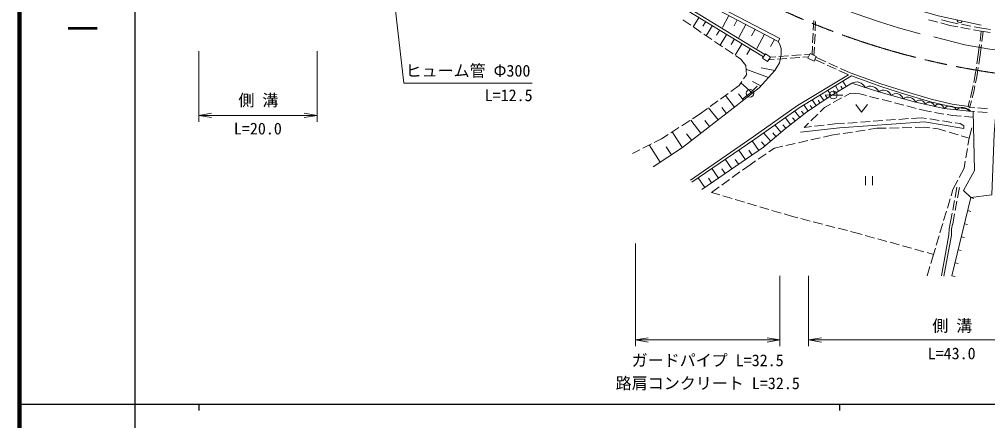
# Model space of a CAD drawing. Units: millimetres at full size, sheet at 1:1000; details may follow other scales. Extents: x 40000 to 680000, y 20000 to 380000.
# Drawn here: x 40000 to 191090, y 202409 to 264971 of the extents above; entities that cross this region are included whole.
import ezdxf
from ezdxf.enums import TextEntityAlignment as Align

# ---------------------------------------------------------------- set-up
doc = ezdxf.new("R2010")
doc.units = ezdxf.units.MM
doc.header["$LTSCALE"] = 1000
doc.linetypes.add('CHAIN', pattern=[18.5, 12, -1.5, 3.5, -1.5])
for name, color, linetype, lineweight in [('M-BGD', 7, 'Continuous', 13), ('M-BMK', 2, 'CHAIN', 13), ('M-STR-HTXT', 7, 'Continuous', 13), ('M-TTL', 2, 'Continuous', 140), ('M-TTL-BAND', 7, 'Continuous', 25)]:
    doc.layers.add(name, color=color, linetype=linetype, lineweight=lineweight)
doc.styles.add('@ＭＳ ゴシック', font='')
doc.styles.add('ＭＳ ゴシック', font='')
doc.styles.get('@ＭＳ ゴシック').set_extended_font_data('@MS Gothic')
doc.styles.get('ＭＳ ゴシック').set_extended_font_data('MS Gothic')

# ---------------------------------------------------------------- blocks, each defined once
blk = doc.blocks.new('open_arrow')
at = {"color": 0, "linetype": 'Continuous', "lineweight": -2}
blk.add_lwpolyline([(7.5, 1.25), (0, 0), (7.5, -1.25)], dxfattribs=at)

msp = doc.modelspace()

# ---------------------------------------------------------------- linework, layer by layer
at = {"layer": 'M-BGD'}
for p, q in [((141407, 268138), (156139, 259151)), ((141615, 268480), (156348, 259492)), ((144755, 264066), (143513, 264907)), ((146071, 265293), (145157, 263794)), ((147121, 264653), (146663, 263903)), ((150695, 265601), (149693, 263699)), ((152026, 264900), (151525, 263949)), ((163885, 263306), (163958, 264804)), ((164178, 263161), (164251, 264660)), ((181852, 264919), (183302, 264537)), ((183786, 264410), (185189, 264040)), ((183907, 264895), (185300, 264528)), ((185300, 264528), (186512, 264299)), ((146411, 262944), (145169, 263786)), ((148170, 264012), (147194, 262413)), ((149289, 263329), (148802, 262530)), ((153358, 264198), (152269, 262131)), ((154805, 263436), (154261, 262403)), ((185189, 264040), (186417, 263808)), ((186908, 263715), (188382, 263436)), ((187003, 264206), (188477, 263926)), ((188873, 263343), (190101, 263110)), ((188968, 263833), (190181, 263604)), ((189901, 261553), (190101, 263110)), ((190101, 263110), (191473, 262923)), ((190181, 263604), (191540, 263418)), ((190198, 261513), (190398, 263072)), ((148066, 261822), (146825, 262664)), ((149722, 260701), (148480, 261542)), ((150409, 262647), (149368, 260941)), ((151603, 261918), (151083, 261065)), ((156252, 262674), (155069, 260429)), ((157824, 261846), (157232, 260723)), ((158418, 261533), (158651, 261976)), ((163787, 261309), (163860, 262807)), ((164080, 261164), (164153, 262662)), ((151378, 259579), (150136, 260420)), ((152797, 261189), (151687, 259369)), ((154071, 260412), (153516, 259502)), ((163698, 259494), (163763, 260809)), ((163992, 259351), (164056, 260664)), ((189638, 259500), (189838, 261057)), ((189935, 259458), (190135, 261017)), ((152509, 258812), (151792, 259298)), ((153335, 257769), (152509, 258812)), ((156905, 258651), (157780, 258717)), ((157185, 259073), (158022, 259136)), ((158279, 258755), (159775, 258868)), ((158520, 259174), (160016, 259287)), ((160273, 258905), (161769, 259019)), ((160514, 259325), (162010, 259438)), ((162268, 259056), (163143, 259123)), ((162509, 259476), (163346, 259539)), ((164121, 258703), (165610, 258031)), ((164295, 259063), (165839, 258366)), ((189407, 258029), (189638, 259500)), ((189703, 257981), (189935, 259458)), ((153444, 256335), (153335, 257769)), ((156902, 255895), (153378, 257194)), ((157897, 256984), (155753, 257393)), ((166065, 257825), (167432, 257208)), ((166295, 258161), (167662, 257543)), ((167888, 257002), (169377, 256330)), ((168117, 257338), (169661, 256641)), ((189098, 256063), (189329, 257535)), ((189393, 256010), (189625, 257487)), ((153016, 255712), (153444, 256335)), ((169028, 254492), (168520, 255344)), ((188914, 255145), (189098, 256063)), ((189208, 255085), (189393, 256010)), ((151004, 253725), (152306, 254676)), ((152306, 254676), (152734, 255300)), ((154375, 253455), (152590, 255090)), ((154021, 253457), (155121, 254558)), ((155715, 254596), (154421, 255271)), ((166654, 253076), (166155, 253913)), ((167245, 253429), (166993, 253851)), ((167836, 253781), (167332, 254625)), ((168432, 254137), (168178, 254562)), ((188631, 253736), (188815, 254654)), ((188923, 253670), (189109, 254595)), ((149389, 252545), (150600, 253430)), ((151603, 251287), (150178, 253121)), ((152989, 252370), (152215, 253360)), ((154021, 253457), (152920, 252637)), ((164334, 251537), (163720, 252439)), ((164922, 251937), (164636, 252357)), ((165510, 252337), (164938, 253176)), ((167005, 253174), (165731, 253194)), ((166073, 252720), (165799, 253123)), ((166996, 251994), (168305, 252727)), ((167005, 253174), (168500, 253153)), ((168741, 252971), (169668, 253490)), ((169668, 253490), (171148, 253365)), ((171148, 253365), (172197, 253094)), ((172681, 252970), (174134, 252595)), ((174618, 252470), (176070, 252095)), ((188043, 251400), (188276, 252326)), ((188398, 252811), (188631, 253736)), ((188690, 252741), (188923, 253670)), ((146067, 250120), (147370, 251071)), ((149035, 249290), (147549, 251202)), ((147774, 251366), (148985, 252251)), ((150319, 250288), (149606, 251206)), ((163071, 250678), (162411, 251647)), ((163703, 251107), (163396, 251558)), ((164939, 250553), (165633, 251231)), ((165633, 251231), (166560, 251750)), ((170526, 251695), (171426, 250495)), ((171426, 250495), (172326, 251695)), ((176555, 251971), (178007, 251596)), ((178491, 251471), (179944, 251096)), ((180428, 250972), (181477, 250701)), ((188103, 250988), (188400, 250641)), ((188158, 251384), (188229, 251256)), ((188229, 251256), (189081, 251192)), ((188334, 251327), (188567, 252256)), ((189579, 251154), (191075, 251042)), ((145035, 249458), (146067, 250120)), ((160335, 248579), (159494, 249663)), ((161049, 249132), (160653, 249642)), ((161763, 249686), (160972, 250706)), ((162411, 250189), (162052, 250653)), ((163507, 249157), (164581, 250204)), ((176731, 249350), (175235, 249241)), ((178726, 249495), (177230, 249386)), ((180755, 249642), (179225, 249531)), ((181563, 249518), (180755, 249642)), ((181477, 250701), (182310, 250553)), ((183540, 249217), (182058, 249443)), ((182802, 250466), (184279, 250204)), ((184772, 250117), (185605, 249969)), ((185605, 249969), (186968, 249857)), ((187467, 249816), (188830, 249704)), ((188184, 250658), (189041, 250593)), ((189539, 250556), (191035, 250443)), ((141667, 247300), (142930, 248109)), ((143351, 248379), (144614, 249188)), ((146358, 247210), (144752, 249277)), ((147697, 248250), (146954, 249206)), ((158842, 247371), (157867, 248514)), ((159576, 247990), (159155, 248532)), ((162455, 248131), (163150, 248808)), ((163596, 248257), (162455, 248131)), ((165584, 248478), (164093, 248313)), ((167222, 248660), (166081, 248533)), ((168752, 248771), (167222, 248660)), ((170747, 248916), (169251, 248807)), ((172742, 249061), (171246, 248952)), ((173787, 247984), (172491, 247784)), ((174737, 249205), (173241, 249097)), ((175261, 248021), (173787, 247984)), ((177261, 248071), (175761, 248033)), ((179260, 248121), (177761, 248084)), ((181234, 248171), (179760, 248134)), ((182056, 248065), (181234, 248171)), ((183373, 247896), (182552, 248001)), ((184584, 247537), (183373, 247896)), ((185518, 248916), (184035, 249142)), ((186820, 248717), (186012, 248841)), ((187381, 248395), (186820, 248717)), ((187368, 247972), (187381, 248395)), ((188192, 246468), (188636, 248057)), ((139067, 245787), (140214, 246369)), ((140214, 246369), (141246, 247030)), ((143464, 244963), (141867, 247428)), ((144912, 246086), (144109, 247120)), ((157241, 246006), (156142, 247296)), ((158041, 246688), (157554, 247260)), ((164977, 246502), (163514, 246172)), ((166746, 246901), (165465, 246612)), ((168043, 247101), (166746, 246901)), ((170020, 247405), (168537, 247177)), ((171996, 247708), (170514, 247480)), ((186502, 246968), (185064, 247395)), ((188192, 246468), (186981, 246826)), ((188009, 245353), (188192, 246468)), ((137284, 244882), (138621, 245561)), ((140013, 242727), (138287, 245391)), ((141739, 243845), (140940, 245078)), ((155380, 244539), (154349, 246037)), ((156338, 245236), (155789, 245881)), ((157843, 244891), (156963, 244299)), ((159124, 245181), (157843, 244891)), ((161075, 245621), (159612, 245291)), ((163026, 246061), (161563, 245731)), ((187685, 243379), (187928, 244859)), ((135692, 244073), (136838, 244655)), ((153282, 243095), (152250, 244595)), ((154331, 243817), (153815, 244566)), ((156549, 244020), (155305, 243181)), ((151182, 241649), (150148, 243151)), ((152232, 242372), (151716, 243122)), ((154010, 242309), (152840, 241467)), ((154890, 242902), (154010, 242309)), ((186661, 240321), (187421, 241771)), ((187421, 241771), (187604, 242886)), ((146975, 238754), (145939, 240259)), ((149080, 240202), (148045, 241706)), ((150131, 240926), (149614, 241677)), ((152434, 241176), (151216, 240300)), ((172050, 240525), (172050, 239125)), ((173100, 239125), (173100, 240525)), ((148027, 239478), (147510, 240230)), ((149187, 238840), (148017, 237998)), ((150811, 240008), (149593, 239132)), ((185669, 238429), (186429, 239878)), ((186003, 237204), (186304, 238816)), ((186396, 237131), (186697, 238742)), ((148017, 237998), (149293, 237618)), ((149773, 237476), (151211, 237049)), ((185376, 237449), (185669, 238429)), ((151690, 236906), (153128, 236479)), ((153607, 236336), (155045, 235909)), ((155524, 235767), (156962, 235339)), ((184802, 235533), (185232, 236970)), ((185525, 224979), (188445, 237182)), ((185635, 235238), (185911, 236713)), ((186028, 235165), (186304, 236639)), ((188445, 237182), (188931, 237066)), ((157441, 235197), (158879, 234769)), ((159358, 234627), (160635, 234247)), ((160635, 234247), (161463, 234033)), ((184229, 233617), (184659, 235054)), ((185242, 233135), (185543, 234747)), ((185635, 233061), (185937, 234673)), ((187958, 235149), (188444, 235032)), ((161947, 233908), (163399, 233532)), ((163883, 233407), (165335, 233031)), ((165820, 232905), (167272, 232529)), ((183656, 231701), (184086, 233138)), ((187471, 233115), (187958, 232998)), ((167756, 232404), (169208, 232028)), ((169692, 231903), (170520, 231689)), ((170520, 231689), (171524, 231410)), ((172006, 231277), (173451, 230876)), ((183083, 229785), (183513, 231222)), ((173933, 230742), (175379, 230341)), ((175860, 230208), (177306, 229807)), ((177788, 229673), (179233, 229273)), ((186985, 231081), (187471, 230965)), ((179715, 229139), (181160, 228738)), ((181642, 228605), (182646, 228326)), ((182227, 226907), (182646, 228326)), ((182646, 228326), (182940, 229306)), ((186498, 229047), (186985, 228931)), ((186012, 227013), (186498, 226897)), ((181665, 225008), (182085, 226427)), ((185525, 224979), (186011, 224863))]:
    msp.add_line(p, q, dxfattribs=at)
for points in [[(98794, 295270), (124941, 280347), (142841, 269738), (158418, 261533)], [(99042, 295705), (125192, 280779), (143085, 270174), (158651, 261976)], [(151055, 275088), (154771, 273032), (158603, 270952), (161548, 269457), (165240, 267868), (170287, 265951), (174213, 264573), (177181, 263638), (180546, 262703)], [(160839, 273436), (169415, 269837), (176309, 267571), (183366, 265514), (190096, 264089)], [(138899, 242005), (143479, 244973), (151868, 251492), (155420, 254273), (157897, 256984), (158598, 258199), (158879, 259484), (158879, 260442), (158668, 261050), (158418, 261533)], [(182719, 262259), (187533, 261021), (191412, 260343), (195782, 259806), (200175, 259455), (204942, 259268), (208354, 259198), (214242, 259198)], [(144713, 239902), (154529, 246647), (161446, 251531), (169377, 256330)], [(144940, 239572), (154758, 246318), (161665, 251196), (169849, 256148)], [(169661, 256641), (174418, 254927), (177762, 253871), (182266, 252525), (185560, 251742), (188158, 251384)], [(169849, 256148), (174290, 254548), (177645, 253488), (182163, 252138), (185486, 251349), (188103, 250988)], [(146512, 238435), (156109, 245041), (159489, 247923), (162823, 250509), (166188, 252799), (169887, 255004)], [(188184, 250658), (184282, 251055), (179842, 252060), (174093, 253672), (169887, 255004)], [(188855, 250607), (189037, 241430), (187333, 238315), (188445, 237182), (191760, 237632), (192134, 247135), (192390, 250341)], [(161881, 247365), (167957, 248050), (181230, 249016), (187368, 247972)], [(183876, 225008), (185045, 231359), (185076, 232294), (185242, 233135)], [(184270, 224936), (185444, 231316), (185475, 232248), (185634, 233057)]]:
    msp.add_lwpolyline(points, dxfattribs=at)
for points in [[(157197, 259092), (156436, 259597), (155982, 258914), (156744, 258408)], [(163056, 258942), (164011, 258478), (164351, 259177), (163395, 259641)]]:
    msp.add_lwpolyline(points, close=True, dxfattribs=at)
for centre in [(154021, 253457), (167005, 253174)]:
    msp.add_circle(centre, 600, dxfattribs=at)
for centre, radius, start, end in [((186742, 264854), 404, 175.66933, 340.41303), ((170647, 253750), 1467, 23.65912, 121.19836), ((172750, 253084), 1467, 23.65912, 121.19836), ((174852, 252691), 1240, 20.97438, 127.6893), ((176768, 252153), 1240, 20.97438, 127.6893), ((178684, 251616), 1240, 20.97438, 127.6893), ((180510, 251575), 826, 10.47623, 144.01953), ((181990, 251240), 826, 10.47623, 144.01953), ((183470, 250905), 826, 10.47623, 144.01953), ((185185, 250248), 1212, 30.15668, 138.21836), ((187137, 250049), 1212, 30.15668, 138.21836)]:
    msp.add_arc(centre, radius, start, end, dxfattribs=at)
at = {"layer": 'M-BMK'}
msp.add_arc((209265, 375385), 120000, 241.25113, 273.92708, dxfattribs=at)
at = {"layer": 'M-STR-HTXT'}
for p, q in [((67985, 260000), (67985, 249000)), ((86447, 260000), (86447, 249000)), ((67985, 250000), (86447, 250000)), ((136127, 230000), (136127, 214000)), ((158668, 225000), (158668, 214000)), ((163143, 225000), (163143, 214000)), ((136127, 215000), (158668, 215000)), ((163143, 215000), (207576, 215000))]:
    msp.add_line(p, q, dxfattribs=at)
msp.add_lwpolyline([(94893, 299508), (100000, 255000), (120000, 255000)], dxfattribs=at)
at = {"layer": 'M-TTL'}
msp.add_line((40000, 380000), (40000, 20000), dxfattribs=at)
at = {"layer": 'M-TTL-BAND'}
for p, q in [((58000, 370000), (58000, 20000)), ((40000, 205000), (579000, 205000)), ((68000, 205000), (68000, 204000)), ((168000, 205000), (168000, 204000))]:
    msp.add_line(p, q, dxfattribs=at)

# ---------------------------------------------------------------- block references
at = {"layer": 'M-STR-HTXT', "xscale": 267, "yscale": 267}
for p in [(67985, 250000), (136127, 215000), (163143, 215000)]:
    msp.add_blockref('open_arrow', p, dxfattribs=at)
at = {"layer": 'M-STR-HTXT', "xscale": 267, "yscale": 267, "rotation": 180}
for p in [(86447, 250000), (158668, 215000)]:
    msp.add_blockref('open_arrow', p, dxfattribs=at)

# ---------------------------------------------------------------- texts
at = {"layer": 'M-STR-HTXT', "style": 'ＭＳ ゴシック'}
for s, p in [('ヒューム管 Φ300', (110000, 255500)), ('L=12.5', (116348, 251672)), ('側 溝', (77296, 250899)), ('L=20.0', (77216, 246482)), ('側 溝', (185577, 215733)), ('L=43.0', (185472, 211421)), ('ガードパイプ L=32.5', (147398, 210346)), ('路肩コンクリート L=32.5', (147417, 206770))]:
    msp.add_text(s, height=1833, dxfattribs=at).set_placement(p, align=Align.BOTTOM_CENTER)
at = {"layer": 'M-TTL-BAND', "style": '@ＭＳ ゴシック'}
msp.add_text('縮尺千分の一', height=3666, rotation=270, dxfattribs=at).set_placement((49777, 261030), align=Align.MIDDLE_RIGHT)

doc.saveas('drawing.dxf')
